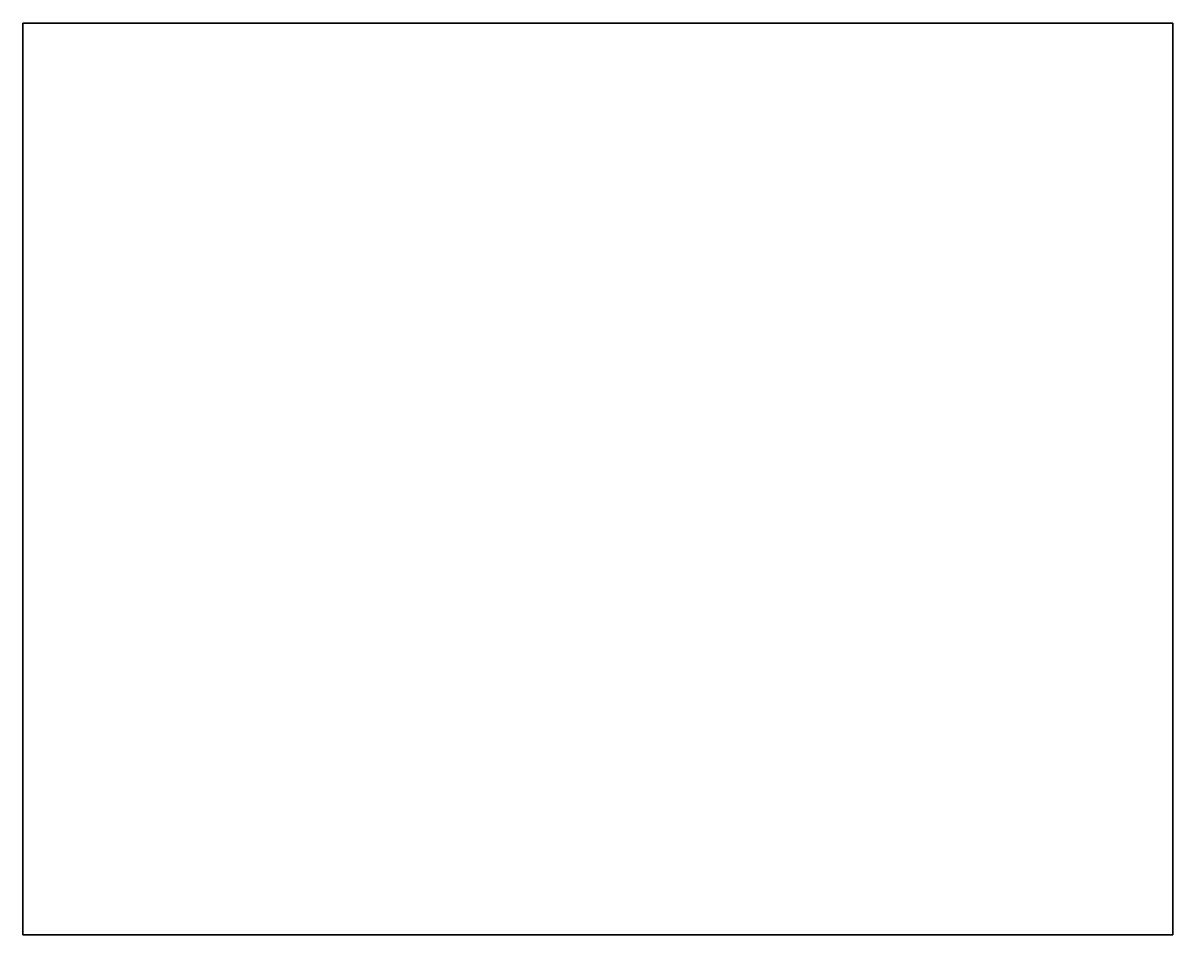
# Model space of a CAD drawing. Header units: millimetres. Extents: x -46 to 437, y -386 to -3.
import ezdxf

# ---------------------------------------------------------------- set-up
doc = ezdxf.new("R2010")
doc.units = ezdxf.units.MM
doc.layers.get('0').update_dxf_attribs({"linetype": 'CONTINUOUS'})

msp = doc.modelspace()

# ---------------------------------------------------------------- linework, layer by layer
for points in [[(-46.5, -3.5), (-46.5, -386.5), (436.5, -386.5), (436.5, -3.5)], [(-46.5, -3.5), (436.5, -3.5), (436.5, -386.5), (-46.5, -386.5)]]:
    msp.add_lwpolyline(points, close=True)

doc.saveas('drawing.dxf')
